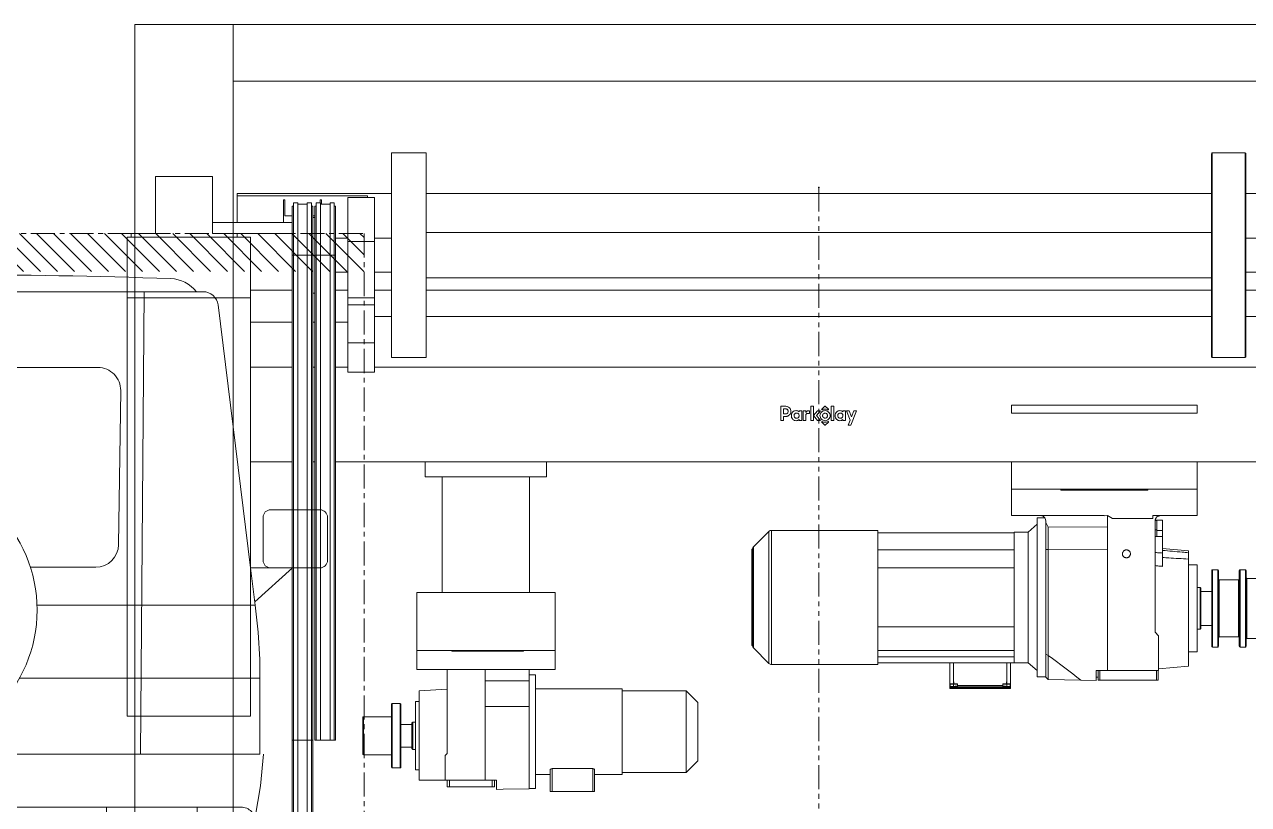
# Model space of a CAD drawing. Header units: inches. Extents: x 1381 to 8971, y 493 to 2599.
# Drawn here: x 7654.8 to 7977.8, y 1105.5 to 1311.3 of the extents above; entities that cross this region are included whole.
import ezdxf
from ezdxf.enums import TextEntityAlignment as Align

# ---------------------------------------------------------------- set-up
doc = ezdxf.new("R2010")
doc.units = ezdxf.units.IN
doc.header["$MEASUREMENT"] = 0
doc.linetypes.add('CENTER', pattern=[10.16, 6.35, -1.27, 1.27, -1.27])
doc.linetypes.add('PHANTOM', pattern=[12.7, 6.35, -1.27, 1.27, -1.27, 1.27, -1.27])
for name, color, linetype in [('PK24-LABEL', 7, 'Continuous'), ('PK24-LOGO', 7, 'Continuous'), ('PK24E', 7, 'Continuous'), ('PK24E-COMP-CAR', 7, 'Continuous'), ('PK24E-DATA', 7, 'Continuous'), ('PK24E-STRUCT-STEEL', 254, 'Continuous')]:
    doc.layers.add(name, color=color, linetype=linetype)
for name, color, linetype, true_color in [('PK24E-COMP-CAR_ZONE', 250, 'CENTER', 0x383e42), ('PK24E-HELPER', 253, 'PHANTOM', 0xa1a1a1), ('PK24E-SYS-LIFT', 31, 'Continuous', 0xffcc5a), ('PK24E-SYS-SHELF', 31, 'Continuous', 0xffcc5a)]:
    doc.layers.add(name, color=color, linetype=linetype, true_color=true_color)
doc.styles.get("Standard").update_dxf_attribs({"font": 'arial.ttf'})

# ---------------------------------------------------------------- blocks, each defined once
blk = doc.blocks.new('LOGO----DECOR-PK24')
at = {"layer": 'PK24-LOGO', "lineweight": 5}
for p, q in [((-10, 2.13), (-8.71, 2.13)), ((-10, -1.62), (-10, 2.13)), ((-9.29, 1.47), (-9.29, 0.11)), ((-8.76, 1.47), (-9.29, 1.47)), ((-9.29, 0.11), (-8.76, 0.11)), ((-8.61, 1.46), (-8.76, 1.47)), ((-8.76, 0.11), (-8.61, 0.13)), ((-8.71, 2.13), (-8.43, 2.11)), ((-8.48, 1.42), (-8.61, 1.46)), ((-8.61, 0.13), (-8.48, 0.17)), ((-8.36, 1.35), (-8.48, 1.42)), ((-8.48, 0.17), (-8.36, 0.23)), ((-8.43, 2.11), (-8.3, 2.07)), ((-8.26, 1.27), (-8.36, 1.35)), ((-8.36, 0.23), (-8.26, 0.31)), ((-8.3, 2.07), (-8.17, 2.03)), ((-8.19, 1.17), (-8.26, 1.27)), ((-8.26, 0.31), (-8.19, 0.41)), ((-8.13, 1.05), (-8.19, 1.17)), ((-8.19, 0.41), (-8.13, 0.53)), ((-8.17, 2.03), (-7.94, 1.9)), ((-8.09, 0.93), (-8.13, 1.05)), ((-8.13, 0.53), (-8.09, 0.66)), ((-8.08, 0.79), (-8.09, 0.93)), ((-8.09, 0.66), (-8.08, 0.79)), ((-7.94, 1.9), (-7.74, 1.74)), ((-7.74, 1.74), (-7.58, 1.55)), ((-7.58, 0.04), (-7.74, -0.16)), ((-7.58, 1.55), (-7.46, 1.32)), ((-7.46, 0.27), (-7.58, 0.04)), ((-7.46, 1.32), (-7.38, 1.06)), ((-7.38, 0.52), (-7.46, 0.27)), ((-7.38, 1.06), (-7.36, 0.79)), ((-7.36, 0.79), (-7.38, 0.52)), ((-7.19, -0.02), (-7.16, 0.13)), ((-7.16, 0.13), (-7.11, 0.26)), ((-7.11, 0.26), (-6.98, 0.49)), ((-6.98, 0.49), (-6.82, 0.68)), ((-6.82, 0.68), (-6.62, 0.82)), ((-6.62, 0.82), (-6.41, 0.92)), ((-6.42, 0.06), (-6.48, -0.05)), ((-6.33, 0.17), (-6.42, 0.06)), ((-6.41, 0.92), (-6.19, 0.98)), ((-6.23, 0.25), (-6.33, 0.17)), ((-6.11, 0.31), (-6.23, 0.25)), ((-6.19, 0.98), (-5.97, 1)), ((-5.98, 0.35), (-6.11, 0.31)), ((-5.84, 0.36), (-5.98, 0.35)), ((-5.97, 1), (-5.74, 0.98)), ((-5.71, 0.35), (-5.84, 0.36)), ((-5.74, 0.98), (-5.53, 0.92)), ((-5.58, 0.31), (-5.71, 0.35)), ((-5.47, 0.24), (-5.58, 0.31)), ((-5.53, 0.92), (-5.35, 0.82)), ((-5.37, 0.16), (-5.47, 0.24)), ((-5.29, 0.06), (-5.37, 0.16)), ((-5.35, 0.82), (-5.21, 0.7)), ((-5.23, -0.06), (-5.29, 0.06)), ((-5.21, 0.7), (-5.21, 0.95)), ((-5.21, 0.95), (-4.5, 0.95)), ((-4.5, 0.95), (-4.5, -1.62)), ((-3.41, 0.95), (-4.11, 0.95)), ((-4.11, 0.95), (-4.11, -1.62)), ((-3.41, 0.53), (-3.41, 0.95)), ((-3.36, 0.62), (-3.41, 0.53)), ((-3.37, -0.03), (-3.32, 0.06)), ((-3.29, 0.71), (-3.36, 0.62)), ((-3.32, 0.06), (-3.26, 0.13)), ((-3.22, 0.78), (-3.29, 0.71)), ((-3.26, 0.13), (-3.19, 0.19)), ((-3.14, 0.84), (-3.22, 0.78)), ((-3.19, 0.19), (-3.11, 0.23)), ((-3.05, 0.89), (-3.14, 0.84)), ((-3.11, 0.23), (-3.02, 0.26)), ((-2.94, 0.92), (-3.05, 0.89)), ((-3.02, 0.26), (-2.92, 0.27)), ((-2.83, 0.94), (-2.94, 0.92)), ((-2.92, 0.27), (-2.42, 0.27)), ((-2.7, 0.95), (-2.83, 0.94)), ((-2.42, 0.95), (-2.7, 0.95)), ((-2.42, 0.27), (-2.42, 0.95)), ((-1.42, 2.13), (-2.13, 2.13)), ((-2.13, 2.13), (-2.13, -1.62)), ((-1.42, -1.62), (-1.42, 2.13)), ((-0.37, 0.95), (-1.42, -0.33)), ((-0.61, -0.33), (0.44, 0.95)), ((0.44, 0.95), (-0.37, 0.95)), ((0.44, 0.19), (0.36, -0.06)), ((0.56, 0.41), (0.44, 0.19)), ((0.72, 0.61), (0.56, 0.41)), ((0.92, 0.77), (0.72, 0.61)), ((0.77, 1.32), (0.79, 1.37)), ((0.78, 1.26), (0.77, 1.32)), ((0.81, 1.24), (0.78, 1.26)), ((0.79, 1.37), (1.61, 2.19)), ((0.85, 1.23), (0.81, 1.24)), ((0.89, 1.24), (0.85, 1.23)), ((1.07, 1.32), (0.89, 1.24)), ((1.15, 0.9), (0.92, 0.77)), ((1.27, 1.37), (1.07, 1.32)), ((1.07, -0.08), (1.13, 0.03)), ((1.13, 0.03), (1.21, 0.12)), ((1.4, 0.98), (1.15, 0.9)), ((1.21, 0.12), (1.3, 0.2)), ((1.46, 1.41), (1.27, 1.37)), ((1.3, 0.2), (1.41, 0.26)), ((1.67, 1), (1.4, 0.98)), ((1.41, 0.26), (1.54, 0.3)), ((1.67, 1.42), (1.46, 1.41)), ((1.54, 0.3), (1.67, 0.31)), ((1.61, 2.19), (1.67, 2.21)), ((1.67, 2.21), (1.73, 2.19)), ((1.87, 1.41), (1.67, 1.42)), ((1.94, 0.98), (1.67, 1)), ((1.67, 0.31), (1.8, 0.3)), ((1.73, 2.19), (2.54, 1.37)), ((1.8, 0.3), (1.92, 0.26)), ((2.07, 1.37), (1.87, 1.41)), ((1.92, 0.26), (2.03, 0.2)), ((2.19, 0.9), (1.94, 0.98)), ((2.03, 0.2), (2.13, 0.12)), ((2.26, 1.32), (2.07, 1.37)), ((2.13, 0.12), (2.2, 0.03)), ((2.41, 0.77), (2.19, 0.9)), ((2.2, 0.03), (2.26, -0.08)), ((2.45, 1.24), (2.26, 1.32)), ((2.61, 0.61), (2.41, 0.77)), ((2.48, 1.23), (2.45, 1.24)), ((2.52, 1.24), (2.48, 1.23)), ((2.55, 1.26), (2.52, 1.24)), ((2.54, 1.37), (2.57, 1.32)), ((2.57, 1.32), (2.55, 1.26)), ((2.78, 0.41), (2.61, 0.61)), ((2.9, 0.19), (2.78, 0.41)), ((2.98, -0.06), (2.9, 0.19)), ((3.31, 2.13), (4.01, 2.13)), ((3.31, -1.62), (3.31, 2.13)), ((4.01, 2.13), (4.01, -1.62)), ((4.37, -0.02), (4.4, 0.13)), ((4.4, 0.13), (4.45, 0.26)), ((4.45, 0.26), (4.58, 0.49)), ((4.58, 0.49), (4.74, 0.68)), ((4.74, 0.68), (4.93, 0.82)), ((4.93, 0.82), (5.15, 0.92)), ((5.14, 0.06), (5.08, -0.05)), ((5.23, 0.17), (5.14, 0.06)), ((5.15, 0.92), (5.37, 0.98)), ((5.33, 0.25), (5.23, 0.17)), ((5.45, 0.31), (5.33, 0.25)), ((5.37, 0.98), (5.59, 1)), ((5.58, 0.35), (5.45, 0.31)), ((5.72, 0.36), (5.58, 0.35)), ((5.59, 1), (5.82, 0.98)), ((5.85, 0.35), (5.72, 0.36)), ((5.82, 0.98), (6.03, 0.92)), ((5.98, 0.31), (5.85, 0.35)), ((6.09, 0.24), (5.98, 0.31)), ((6.03, 0.92), (6.21, 0.82)), ((6.19, 0.16), (6.09, 0.24)), ((6.27, 0.06), (6.19, 0.16)), ((6.21, 0.82), (6.35, 0.7)), ((6.32, -0.06), (6.27, 0.06)), ((6.35, 0.7), (6.35, 0.95)), ((6.35, 0.95), (7.06, 0.95)), ((7.06, 0.95), (7.06, -1.62)), ((8.33, -1.51), (7.31, 0.95)), ((7.31, 0.95), (8.05, 0.95)), ((8.05, 0.95), (8.68, -0.63)), ((10, 0.95), (8.51, -2.81)), ((8.68, -0.63), (9.27, 0.95)), ((9.27, 0.95), (10, 0.95)), ((-9.29, -1.62), (-10, -1.62)), ((-8.71, -0.55), (-9.29, -0.55)), ((-9.29, -0.55), (-9.29, -1.62)), ((-8.43, -0.52), (-8.71, -0.55)), ((-8.3, -0.49), (-8.43, -0.52)), ((-8.17, -0.44), (-8.3, -0.49)), ((-7.94, -0.32), (-8.17, -0.44)), ((-7.74, -0.16), (-7.94, -0.32)), ((-7.22, -0.33), (-7.21, -0.17)), ((-7.21, -0.5), (-7.22, -0.33)), ((-7.21, -0.17), (-7.19, -0.02)), ((-7.19, -0.65), (-7.21, -0.5)), ((-7.16, -0.79), (-7.19, -0.65)), ((-7.1, -0.92), (-7.16, -0.79)), ((-6.97, -1.15), (-7.1, -0.92)), ((-6.81, -1.34), (-6.97, -1.15)), ((-6.62, -1.48), (-6.81, -1.34)), ((-6.41, -1.59), (-6.62, -1.48)), ((-6.52, -0.18), (-6.53, -0.33)), ((-6.53, -0.33), (-6.52, -0.47)), ((-6.48, -0.05), (-6.52, -0.18)), ((-6.52, -0.47), (-6.48, -0.6)), ((-6.48, -0.6), (-6.42, -0.72)), ((-6.42, -0.72), (-6.33, -0.82)), ((-6.19, -1.65), (-6.41, -1.59)), ((-6.33, -0.82), (-6.23, -0.9)), ((-6.23, -0.9), (-6.11, -0.97)), ((-5.98, -1.67), (-6.19, -1.65)), ((-6.11, -0.97), (-5.98, -1.01)), ((-5.98, -1.01), (-5.84, -1.02)), ((-5.74, -1.65), (-5.98, -1.67)), ((-5.84, -1.02), (-5.71, -1.01)), ((-5.53, -1.57), (-5.74, -1.65)), ((-5.71, -1.01), (-5.58, -0.97)), ((-5.58, -0.97), (-5.47, -0.9)), ((-5.35, -1.47), (-5.53, -1.57)), ((-5.47, -0.9), (-5.37, -0.82)), ((-5.37, -0.82), (-5.29, -0.72)), ((-5.21, -1.33), (-5.35, -1.47)), ((-5.29, -0.72), (-5.23, -0.6)), ((-5.2, -0.19), (-5.23, -0.06)), ((-5.23, -0.6), (-5.2, -0.47)), ((-5.21, -1.62), (-5.21, -1.33)), ((-5.21, -1.33), (-5.21, -1.33)), ((-4.5, -1.62), (-5.21, -1.62)), ((-5.19, -0.33), (-5.2, -0.19)), ((-5.2, -0.47), (-5.19, -0.33)), ((-4.11, -1.62), (-3.41, -1.62)), ((-3.41, -0.21), (-3.4, -0.12)), ((-3.41, -1.62), (-3.41, -0.21)), ((-3.4, -0.12), (-3.37, -0.03)), ((-2.13, -1.62), (-1.42, -1.62)), ((-1.42, -0.33), (-0.37, -1.62)), ((0.44, -1.62), (-0.61, -0.33)), ((-0.37, -1.62), (0.44, -1.62)), ((0.36, -0.06), (0.33, -0.33)), ((0.33, -0.33), (0.36, -0.6)), ((0.36, -0.6), (0.44, -0.85)), ((0.44, -0.85), (0.56, -1.08)), ((0.56, -1.08), (0.72, -1.28)), ((0.72, -1.28), (0.92, -1.44)), ((0.77, -1.98), (0.78, -1.93)), ((0.79, -2.04), (0.77, -1.98)), ((0.78, -1.93), (0.81, -1.9)), ((1.61, -2.85), (0.79, -2.04)), ((0.81, -1.9), (0.85, -1.89)), ((0.85, -1.89), (0.89, -1.9)), ((0.89, -1.9), (1.07, -1.98)), ((0.92, -1.44), (1.15, -1.56)), ((1.02, -0.33), (1.03, -0.2)), ((1.03, -0.46), (1.02, -0.33)), ((1.03, -0.2), (1.07, -0.08)), ((1.07, -0.59), (1.03, -0.46)), ((1.13, -0.7), (1.07, -0.59)), ((1.07, -1.98), (1.27, -2.04)), ((1.21, -0.79), (1.13, -0.7)), ((1.15, -1.56), (1.4, -1.64)), ((1.3, -0.87), (1.21, -0.79)), ((1.27, -2.04), (1.46, -2.07)), ((1.41, -0.93), (1.3, -0.87)), ((1.4, -1.64), (1.67, -1.67)), ((1.54, -0.97), (1.41, -0.93)), ((1.46, -2.07), (1.67, -2.09)), ((1.67, -0.98), (1.54, -0.97)), ((1.67, -2.88), (1.61, -2.85)), ((1.8, -0.97), (1.67, -0.98)), ((1.67, -1.67), (1.94, -1.64)), ((1.67, -2.09), (1.87, -2.07)), ((1.73, -2.85), (1.67, -2.88)), ((2.54, -2.04), (1.73, -2.85)), ((1.92, -0.93), (1.8, -0.97)), ((1.87, -2.07), (2.07, -2.04)), ((2.03, -0.87), (1.92, -0.93)), ((1.94, -1.64), (2.19, -1.56)), ((2.13, -0.79), (2.03, -0.87)), ((2.07, -2.04), (2.26, -1.98)), ((2.2, -0.7), (2.13, -0.79)), ((2.19, -1.56), (2.41, -1.44)), ((2.26, -0.59), (2.2, -0.7)), ((2.26, -0.08), (2.3, -0.2)), ((2.3, -0.46), (2.26, -0.59)), ((2.26, -1.98), (2.45, -1.9)), ((2.3, -0.2), (2.31, -0.33)), ((2.31, -0.33), (2.3, -0.46)), ((2.41, -1.44), (2.61, -1.28)), ((2.45, -1.9), (2.48, -1.89)), ((2.48, -1.89), (2.52, -1.9)), ((2.52, -1.9), (2.55, -1.93)), ((2.57, -1.98), (2.54, -2.04)), ((2.55, -1.93), (2.57, -1.98)), ((2.61, -1.28), (2.78, -1.08)), ((2.78, -1.08), (2.9, -0.85)), ((2.9, -0.85), (2.98, -0.6)), ((3, -0.33), (2.98, -0.06)), ((2.98, -0.6), (3, -0.33)), ((4.01, -1.62), (3.31, -1.62)), ((4.34, -0.17), (4.37, -0.02)), ((4.34, -0.33), (4.34, -0.17)), ((4.34, -0.5), (4.34, -0.33)), ((4.37, -0.65), (4.34, -0.5)), ((4.4, -0.79), (4.37, -0.65)), ((4.46, -0.92), (4.4, -0.79)), ((4.59, -1.15), (4.46, -0.92)), ((4.75, -1.34), (4.59, -1.15)), ((4.94, -1.48), (4.75, -1.34)), ((5.15, -1.59), (4.94, -1.48)), ((5.04, -0.18), (5.03, -0.33)), ((5.03, -0.33), (5.04, -0.47)), ((5.08, -0.05), (5.04, -0.18)), ((5.04, -0.47), (5.08, -0.6)), ((5.08, -0.6), (5.14, -0.72)), ((5.14, -0.72), (5.23, -0.82)), ((5.37, -1.65), (5.15, -1.59)), ((5.23, -0.82), (5.33, -0.9)), ((5.33, -0.9), (5.45, -0.97)), ((5.58, -1.67), (5.37, -1.65)), ((5.45, -0.97), (5.58, -1.01)), ((5.58, -1.01), (5.72, -1.02)), ((5.81, -1.65), (5.58, -1.67)), ((5.72, -1.02), (5.85, -1.01)), ((6.03, -1.57), (5.81, -1.65)), ((5.85, -1.01), (5.98, -0.97)), ((5.98, -0.97), (6.09, -0.9)), ((6.21, -1.47), (6.03, -1.57)), ((6.09, -0.9), (6.19, -0.82)), ((6.19, -0.82), (6.27, -0.72)), ((6.35, -1.33), (6.21, -1.47)), ((6.27, -0.72), (6.32, -0.6)), ((6.36, -0.19), (6.32, -0.06)), ((6.32, -0.6), (6.36, -0.47)), ((6.35, -1.62), (6.35, -1.33)), ((6.35, -1.33), (6.35, -1.33)), ((7.06, -1.62), (6.35, -1.62)), ((6.37, -0.33), (6.36, -0.19)), ((6.36, -0.47), (6.37, -0.33)), ((7.8, -2.81), (8.33, -1.51)), ((8.51, -2.81), (7.8, -2.81))]:
    blk.add_line(p, q, dxfattribs=at)
blk = doc.blocks.new('ELIFT-DU--BACK-COMP-PKE24')
at = {"layer": 'PK24E-SYS-LIFT', "linetype": 'Continuous', "lineweight": 5}
for p, q in [((-103.65, 182.15), (-112.75, 182.15)), ((-112.75, 182.15), (-112.75, 128.15)), ((-103.65, 182.15), (-103.65, 128.15)), ((103.65, 128.35), (103.65, 181.95)), ((112.55, 182.15), (103.85, 182.15)), ((103.85, 182.15), (103.85, 128.15)), ((112.55, 128.15), (112.55, 182.15)), ((112.75, 181.95), (112.75, 128.35)), ((-175, 175.9), (-160, 175.9)), ((-175, 175.9), (-175, 160.9)), ((-160, 175.9), (-160, 160.9)), ((-153.5, 171.45), (-153.5, 170.85)), ((-112.75, 171.45), (-153.5, 171.45)), ((103.65, 171.45), (-103.65, 171.45)), ((153.5, 171.45), (112.75, 171.45)), ((-153.5, 170.85), (-119.1, 170.85)), ((-153.5, 170.85), (-153.5, 163.8)), ((-141.25, 169.8), (-141.25, 163.8)), ((-141.25, 169.8), (-140.95, 169.8)), ((-140.95, 165.55), (-140.95, 169.8)), ((-138.62, 168.06), (-138.95, 168.06)), ((-138.95, 168.06), (-138.95, 155.15)), ((-138.62, 168.98), (-138.62, 155.15)), ((-137.52, 168.98), (-138.62, 168.98)), ((-137.52, 168.98), (-137.52, 155.15)), ((-134.98, 168.6), (-137.52, 168.6)), ((-133.88, 168.98), (-134.98, 168.98)), ((-134.98, 168.98), (-134.98, 155.15)), ((-133.88, 168.98), (-133.88, 155.15)), ((-133.55, 168.06), (-133.88, 168.06)), ((-133.55, 168.06), (-133.55, 155.15)), ((-132.62, 168.06), (-132.95, 168.06)), ((-132.95, 168.06), (-132.95, 155.15)), ((-131.52, 168.98), (-132.62, 168.98)), ((-132.62, 168.98), (-132.62, 155.15)), ((-131.55, 168.98), (-131.55, 169.8)), ((-131.55, 169.8), (-131.25, 169.8)), ((-131.52, 168.98), (-131.52, 155.15)), ((-128.98, 168.6), (-131.52, 168.6)), ((-131.25, 169.8), (-131.25, 168.6)), ((-127.88, 168.98), (-128.98, 168.98)), ((-128.98, 168.98), (-128.98, 155.15)), ((-127.88, 168.98), (-127.88, 155.15)), ((-127.55, 168.06), (-127.88, 168.06)), ((-127.55, 168.06), (-127.55, 155.15)), ((-117.25, 170.4), (-124.25, 170.4)), ((-124.25, 158.79), (-124.25, 170.4)), ((-119.1, 170.85), (-119.1, 170.4)), ((-117.25, 158.79), (-117.25, 170.4)), ((-140.95, 165.55), (-138.95, 165.55)), ((-133.55, 165.55), (-132.95, 165.55)), ((-132.95, 165.15), (-133.55, 165.15)), ((-141.25, 163.8), (-160, 163.8)), ((-141.25, 163.8), (-138.95, 163.8)), ((-150, 159.9), (-182.5, 159.9)), ((-182.5, 159.9), (-182.5, 143.9)), ((-181.5, 159.9), (-181.5, 160.9)), ((-175, 160.9), (-181.5, 160.9)), ((-153.5, 160.9), (-160, 160.9)), ((-153.5, 159.9), (-153.5, 160.9)), ((-138.95, 160.9), (-153.5, 160.9)), ((-150, 143.9), (-150, 159.9)), ((-124.25, 159.65), (-127.55, 159.65)), ((-117.25, 158.79), (-124.25, 158.79)), ((-124.25, 143.9), (-124.25, 158.79)), ((-112.75, 159.65), (-117.25, 159.65)), ((-117.25, 143.9), (-117.25, 158.79)), ((103.65, 161.15), (-103.65, 161.15)), ((117.25, 159.65), (112.75, 159.65)), ((-138.95, 155.15), (-138.95, 27.17)), ((-138.95, 155.15), (-138.62, 155.15)), ((-138.62, 155.15), (-138.62, 27.17)), ((-138.62, 155.15), (-137.52, 155.15)), ((-137.52, 155.15), (-137.52, 27.17)), ((-137.52, 155.15), (-134.98, 155.15)), ((-134.98, 155.15), (-134.98, 27.17)), ((-134.98, 155.15), (-133.88, 155.15)), ((-133.88, 155.15), (-133.88, 27.17)), ((-133.88, 155.15), (-133.55, 155.15)), ((-133.55, 155.15), (-133.55, 27.17)), ((-132.95, 155.15), (-132.62, 155.15)), ((-132.95, 155.15), (-132.95, 27.17)), ((-132.62, 155.15), (-131.52, 155.15)), ((-132.62, 155.15), (-132.62, 27.17)), ((-131.52, 155.15), (-131.52, 27.17)), ((-131.52, 155.15), (-128.98, 155.15)), ((-128.98, 155.15), (-127.88, 155.15)), ((-128.98, 155.15), (-128.98, 27.17)), ((-127.88, 155.15), (-127.88, 27.17)), ((-127.88, 155.15), (-127.55, 155.15)), ((-127.55, 155.15), (-127.55, 27.17)), ((-127.55, 150.65), (-124.25, 150.65)), ((-117.25, 150.65), (-112.75, 150.65)), ((-103.65, 149.15), (103.65, 149.15)), ((112.75, 150.65), (117.25, 150.65)), ((-150, 145.95), (-138.95, 145.95)), ((-127.55, 145.95), (-124.25, 145.95)), ((-112.75, 145.95), (-117.25, 145.95)), ((103.65, 145.95), (-103.65, 145.95)), ((117.25, 145.95), (112.75, 145.95)), ((-182.5, 33.5), (-182.5, 143.9)), ((-182.5, 143.9), (-150, 143.9)), ((-150, 33.5), (-150, 143.9)), ((-133.55, 145.15), (-132.95, 145.15)), ((-117.25, 143.9), (-124.25, 143.9)), ((-124.25, 143.9), (-124.25, 142.05)), ((-117.25, 143.9), (-117.25, 142.05)), ((-117.25, 142.05), (-124.25, 142.05)), ((-124.25, 142.05), (-124.25, 132.05)), ((-117.25, 142.05), (-117.25, 132.05)), ((-112.75, 138.95), (-117.25, 138.95)), ((103.65, 138.95), (-103.65, 138.95)), ((117.25, 138.95), (112.75, 138.95)), ((-138.95, 137.45), (-150, 137.45)), ((-132.95, 137.45), (-133.55, 137.45)), ((-124.25, 137.45), (-127.55, 137.45)), ((-117.25, 132.05), (-124.25, 132.05)), ((-124.25, 132.05), (-124.25, 124.3)), ((-117.25, 132.05), (-117.25, 124.3)), ((-112.75, 128.15), (-103.65, 128.15)), ((103.85, 128.15), (112.55, 128.15)), ((-150, 125.65), (-138.95, 125.65)), ((-133.55, 125.65), (-132.95, 125.65)), ((-127.55, 125.65), (-124.25, 125.65)), ((-117.25, 124.3), (-124.25, 124.3)), ((-117.25, 125.65), (117.25, 125.65)), ((50.85, 115.6), (50.85, 113.5)), ((50.85, 115.6), (99.85, 115.6)), ((50.85, 113.5), (99.85, 113.5)), ((99.85, 115.6), (99.85, 113.5)), ((-150, 100.65), (-138.95, 100.65)), ((-133.55, 100.65), (-132.95, 100.65)), ((-127.55, 100.65), (-103.85, 100.65)), ((-103.85, 96.65), (-103.85, 100.65)), ((-71.85, 100.65), (-103.85, 100.65)), ((-71.85, 96.65), (-71.85, 100.65)), ((-71.85, 100.65), (50.85, 100.65)), ((99.85, 100.65), (50.85, 100.65)), ((50.85, 93.45), (50.85, 100.65)), ((99.85, 93.45), (99.85, 100.65)), ((99.85, 100.65), (127.55, 100.65)), ((-71.85, 96.65), (-103.85, 96.65)), ((-99.35, 66.15), (-99.35, 96.65)), ((-76.35, 66.15), (-76.35, 96.65)), ((50.85, 93.45), (50.85, 86.45)), ((50.85, 93.45), (63.85, 93.45)), ((99.85, 93.45), (50.85, 93.45)), ((63.85, 93.45), (63.85, 93.15)), ((63.85, 93.15), (86.85, 93.15)), ((86.85, 93.15), (86.85, 93.45)), ((86.85, 93.45), (99.85, 93.45)), ((99.85, 93.45), (99.85, 86.45)), ((50.85, 86.45), (75.35, 86.45)), ((57.65, 84.14), (55.3, 82.1)), ((59.65, 85.85), (57.65, 85.85)), ((57.65, 85.85), (57.65, 43.85)), ((58.91, 86.38), (75.35, 86.45)), ((59.95, 84.6), (59.95, 84.95)), ((59.95, 84.6), (60.55, 83.39)), ((59.95, 77.47), (59.95, 84.6)), ((76.25, 86.45), (75.35, 86.41)), ((75.35, 86.41), (75.35, 86.45)), ((76.25, 83.45), (76.25, 86.45)), ((77.49, 85.65), (76.25, 86.45)), ((77.49, 85.65), (88.2, 85.65)), ((88.2, 86.45), (99.85, 86.45)), ((88.2, 85.65), (88.2, 86.45)), ((89.25, 85.15), (88.75, 85.15)), ((88.75, 84.95), (88.75, 55.65)), ((90.75, 85.27), (88.79, 85.27)), ((89.25, 85.15), (89.25, 82.71)), ((90.75, 85.27), (90.75, 82.48)), ((-13.14, 82.26), (-17.24, 78.16)), ((-13.14, 47.44), (-13.14, 82.26)), ((15.6, 82.55), (-12.44, 82.55)), ((-12.44, 47.15), (-12.44, 82.55)), ((15.6, 82.55), (15.6, 81.9)), ((15.6, 79.05), (15.6, 81.9)), ((51.6, 81.9), (15.6, 81.9)), ((55.3, 82.1), (51.6, 82.1)), ((51.6, 82.1), (51.6, 81.9)), ((51.6, 78.49), (51.6, 81.9)), ((55.3, 82.1), (55.3, 47.6)), ((60.55, 83.39), (76.25, 83.45)), ((60.55, 83.39), (60.55, 77.46)), ((76.25, 77.45), (76.25, 83.45)), ((89.25, 82.71), (88.75, 82.71)), ((90.75, 80.92), (88.75, 80.92)), ((89.25, 82.71), (89.25, 80.92)), ((89.25, 82.48), (90.75, 82.48)), ((90.75, 82.48), (90.75, 80.92)), ((90.75, 80.92), (90.75, 76.57)), ((-17.51, 52.04), (-17.51, 77.66)), ((-17.24, 51.54), (-17.24, 78.16)), ((15.6, 79.05), (15.6, 77.37)), ((51.6, 78.49), (51.6, 77.37)), ((97.55, 77.18), (90.75, 77.78)), ((-17.7, 77.35), (-17.7, 52.35)), ((15.6, 73.12), (15.6, 77.37)), ((51.6, 77.37), (15.6, 77.37)), ((51.6, 72.63), (51.6, 77.37)), ((59.95, 49.83), (59.95, 77.47)), ((59.95, 77.47), (60.55, 77.46)), ((60.55, 77.46), (76.25, 77.45)), ((60.55, 77.46), (60.55, 49.53)), ((76.25, 45.55), (76.25, 77.45)), ((97.55, 77.18), (97.55, 76.64)), ((97.55, 74.98), (97.55, 76.64)), ((97.55, 74.98), (97.55, 46.72)), ((15.6, 73.12), (15.6, 72.63)), ((15.6, 69.6), (15.6, 72.63)), ((51.6, 72.63), (15.6, 72.63)), ((51.6, 72.63), (51.6, 67.47)), ((99.85, 73.45), (97.55, 73.45)), ((99.85, 73.45), (99.85, 61.95)), ((103.7, 52.58), (103.7, 71.95)), ((105.3, 72.15), (103.9, 72.15)), ((103.9, 72.15), (103.9, 52.39)), ((105.3, 52.39), (105.3, 72.15)), ((105.5, 52.58), (105.5, 71.95)), ((111, 52.58), (111, 71.95)), ((112.6, 72.15), (111.2, 72.15)), ((111.2, 72.15), (111.2, 52.39)), ((112.6, 52.39), (112.6, 72.15)), ((112.8, 52.58), (112.8, 71.95)), ((15.6, 69.6), (15.6, 60.1)), ((110.8, 69.45), (105.7, 69.45)), ((105.7, 69.45), (105.7, 54.92)), ((110.8, 54.92), (110.8, 69.45)), ((119, 69.85), (113, 69.85)), ((113, 69.85), (113, 54.54)), ((-106.1, 50.85), (-106.1, 66.15)), ((-69.6, 66.15), (-106.1, 66.15)), ((-69.6, 50.85), (-69.6, 66.15)), ((51.6, 67.47), (51.6, 62.23)), ((100.65, 67.45), (99.85, 67.45)), ((100.85, 67.25), (100.65, 67.45)), ((100.65, 56.45), (100.65, 67.45)), ((100.85, 67.25), (100.85, 56.65)), ((103.7, 66.45), (100.85, 66.45)), ((51.6, 62.23), (51.6, 57.07)), ((99.85, 61.95), (99.85, 50.45)), ((15.6, 57.07), (15.6, 60.1)), ((15.6, 57.07), (15.6, 56.58)), ((51.6, 57.07), (15.6, 57.07)), ((15.6, 50.8), (15.6, 56.58)), ((51.6, 50.8), (51.6, 57.07)), ((89.65, 54.75), (88.75, 55.65)), ((99.85, 56.45), (100.65, 56.45)), ((100.65, 56.45), (100.85, 56.65)), ((100.85, 57.45), (103.7, 57.45)), ((105.7, 54.92), (105.7, 54.45)), ((110.8, 54.45), (110.8, 54.92)), ((89.65, 54.75), (89.65, 45.55)), ((103.7, 51.95), (103.7, 52.58)), ((103.9, 52.39), (103.9, 51.75)), ((103.9, 51.75), (105.3, 51.75)), ((105.3, 51.75), (105.3, 52.39)), ((105.5, 52.58), (105.5, 51.95)), ((105.7, 54.45), (110.8, 54.45)), ((111, 51.95), (111, 52.58)), ((111.2, 52.39), (111.2, 51.75)), ((111.2, 51.75), (112.6, 51.75)), ((112.6, 51.75), (112.6, 52.39)), ((112.8, 52.58), (112.8, 51.95)), ((113, 54.54), (113, 54.05)), ((113, 54.05), (119, 54.05)), ((-106.1, 50.85), (-106.1, 45.85)), ((-96.85, 50.85), (-106.1, 50.85)), ((-69.6, 50.85), (-106.1, 50.85)), ((-96.85, 50.65), (-96.85, 50.85)), ((-96.85, 50.65), (-77.95, 50.65)), ((-77.95, 50.85), (-77.95, 50.65)), ((-69.6, 50.85), (-77.95, 50.85)), ((-69.6, 45.85), (-69.6, 50.85)), ((-17.24, 51.54), (-13.14, 47.44)), ((51.6, 50.8), (15.6, 50.8)), ((15.6, 49.2), (15.6, 50.8)), ((15.6, 49.2), (15.6, 49.19)), ((51.6, 49.2), (15.6, 49.2)), ((15.6, 49.19), (15.6, 47.6)), ((51.6, 49.2), (51.6, 50.8)), ((51.6, 47.6), (51.6, 49.2)), ((59.95, 49.83), (60.54, 49.52)), ((59.95, 43.8), (59.95, 49.83)), ((60.55, 49.53), (60.54, 49.52)), ((60.54, 49.52), (60.54, 43.19)), ((97.55, 50.45), (99.85, 50.45)), ((-106.1, 45.85), (-88.05, 45.85)), ((-98.05, 23.65), (-98.05, 45.85)), ((-88.05, 45.85), (-88.05, 42.85)), ((-88.05, 45.85), (-69.6, 45.85)), ((-76.45, 45.85), (-76.45, 42.81)), ((-12.44, 47.15), (15.6, 47.15)), ((15.6, 47.6), (15.6, 47.15)), ((15.6, 47.6), (51.6, 47.6)), ((34.6, 47.6), (34.6, 42.6)), ((35.6, 47.6), (35.6, 42.6)), ((49.6, 47.6), (49.6, 42.6)), ((50.6, 47.6), (50.6, 42.6)), ((51.6, 47.6), (55.3, 47.6)), ((55.3, 47.6), (57.65, 45.56)), ((73.25, 45.55), (76.25, 45.55)), ((73.25, 42.95), (73.25, 45.55)), ((73.75, 43.05), (73.75, 45.55)), ((74.16, 45.55), (74.16, 43.05)), ((76.25, 45.55), (89.65, 45.55)), ((89.16, 43.05), (89.16, 45.55)), ((89.55, 45.55), (89.55, 43.05)), ((89.65, 46.03), (97.55, 46.72)), ((-88.05, 42.85), (-88.05, 36.05)), ((-88.05, 42.85), (-76.45, 42.81)), ((-74.75, 44.42), (-76.45, 44.42)), ((-76.45, 36.06), (-76.45, 42.81)), ((-74.75, 29.42), (-74.75, 44.42)), ((34.6, 42.6), (34.63, 42.6)), ((34.6, 42.05), (34.6, 42.6)), ((34.63, 42.05), (34.6, 42.05)), ((34.6, 42.05), (34.6, 41.95)), ((34.63, 42.6), (34.63, 42.05)), ((34.63, 42.05), (35.57, 42.05)), ((34.65, 42), (34.66, 42)), ((34.65, 41.95), (34.65, 42)), ((35.61, 42), (34.66, 42)), ((35.57, 42.05), (35.57, 42.6)), ((35.57, 42.6), (35.6, 42.6)), ((35.64, 42.05), (35.57, 42.05)), ((35.6, 42.6), (35.64, 42.6)), ((35.6, 42), (35.6, 41.95)), ((35.61, 42), (35.64, 42)), ((35.64, 42.6), (35.64, 42.05)), ((35.64, 42.05), (35.64, 42)), ((35.64, 42.05), (36.55, 42.05)), ((36.55, 42), (35.64, 42)), ((36.55, 42), (36.55, 42.05)), ((48.65, 42.05), (48.65, 42)), ((48.65, 42.05), (49.56, 42.05)), ((49.56, 42), (48.65, 42)), ((49.56, 42.05), (49.56, 42.6)), ((49.56, 42.6), (49.6, 42.6)), ((49.63, 42.05), (49.56, 42.05)), ((49.56, 42), (49.56, 42.05)), ((49.56, 42), (49.59, 42)), ((50.54, 42), (49.59, 42)), ((49.6, 42.6), (49.63, 42.6)), ((49.6, 41.95), (49.6, 42)), ((49.63, 42.6), (49.63, 42.05)), ((49.63, 42.05), (50.57, 42.05)), ((50.54, 42), (50.55, 42)), ((50.55, 42), (50.55, 41.95)), ((50.57, 42.6), (50.6, 42.6)), ((50.57, 42.05), (50.57, 42.6)), ((50.6, 42.05), (50.57, 42.05)), ((50.6, 42.6), (50.6, 42.05)), ((50.6, 41.95), (50.6, 42.05)), ((57.65, 43.85), (59.95, 43.85)), ((60.54, 43.19), (59.95, 43.8)), ((60.54, 43.19), (60.55, 43.17)), ((60.55, 43.17), (69.2, 43.02)), ((69.2, 43.02), (73.25, 42.95)), ((73.75, 43.8), (73.25, 43.8)), ((74.16, 43.05), (73.75, 43.05)), ((89.16, 43.05), (74.16, 43.05)), ((89.55, 43.05), (89.16, 43.05)), ((-98.05, 40.6), (-105.45, 40.21)), ((-105.45, 40.21), (-105.45, 16.65)), ((-51.85, 40.74), (-74.75, 40.74)), ((-51.85, 40.74), (-51.85, 29.42)), ((-35.01, 40.17), (-51.85, 40.17)), ((-31.95, 37.11), (-35.01, 40.17)), ((-35.01, 18.67), (-35.01, 40.17)), ((34.65, 41.95), (34.6, 41.95)), ((34.6, 41.38), (34.6, 41.95)), ((34.65, 41.38), (34.6, 41.38)), ((34.6, 41.26), (34.6, 41.38)), ((34.6, 41.26), (34.6, 41.16)), ((34.65, 41.16), (34.6, 41.16)), ((34.6, 41.09), (34.6, 41.16)), ((34.65, 41.09), (34.6, 41.09)), ((34.6, 40.99), (34.6, 41.09)), ((34.6, 40.98), (34.6, 40.99)), ((34.6, 40.88), (34.6, 40.98)), ((34.6, 40.82), (34.6, 40.88)), ((35.6, 41.95), (34.65, 41.95)), ((34.65, 41.95), (34.65, 41.38)), ((34.65, 41.33), (34.65, 41.38)), ((34.65, 41.38), (35.6, 41.38)), ((34.65, 41.33), (34.65, 41.21)), ((35.6, 41.33), (34.65, 41.33)), ((34.65, 41.21), (50.55, 41.21)), ((34.65, 41.21), (34.65, 41.16)), ((50.55, 41.16), (34.65, 41.16)), ((34.65, 41.16), (34.65, 41.09)), ((34.65, 41.09), (50.55, 41.09)), ((34.65, 41.09), (34.65, 40.94)), ((34.65, 40.94), (50.55, 40.94)), ((34.65, 40.94), (34.65, 40.83)), ((34.65, 40.83), (50.55, 40.83)), ((34.65, 40.83), (34.65, 40.77)), ((34.65, 40.77), (50.55, 40.77)), ((35.6, 41.95), (35.6, 41.38)), ((36.6, 41.95), (35.6, 41.95)), ((35.6, 41.33), (35.6, 41.38)), ((36.65, 41.95), (36.6, 41.95)), ((36.6, 41.64), (36.6, 41.95)), ((36.65, 41.64), (36.6, 41.64)), ((36.6, 41.51), (36.6, 41.64)), ((36.65, 41.95), (36.65, 41.64)), ((36.65, 41.64), (48.55, 41.64)), ((36.65, 41.64), (36.65, 41.59)), ((48.55, 41.59), (36.65, 41.59)), ((36.65, 41.59), (36.65, 41.46)), ((48.55, 41.64), (48.55, 41.95)), ((48.6, 41.95), (48.55, 41.95)), ((48.55, 41.64), (48.55, 41.59)), ((48.6, 41.64), (48.55, 41.64)), ((48.55, 41.46), (48.55, 41.59)), ((48.57, 41.44), (48.55, 41.46)), ((48.6, 41.95), (48.6, 41.64)), ((49.6, 41.95), (48.6, 41.95)), ((48.6, 41.64), (48.6, 41.51)), ((49.6, 41.95), (49.6, 41.38)), ((50.55, 41.95), (49.6, 41.95)), ((49.6, 41.38), (49.6, 41.33)), ((49.6, 41.38), (50.55, 41.38)), ((50.55, 41.33), (49.6, 41.33)), ((50.6, 41.95), (50.55, 41.95)), ((50.55, 41.38), (50.55, 41.95)), ((50.6, 41.38), (50.55, 41.38)), ((50.55, 41.38), (50.55, 41.33)), ((50.55, 41.21), (50.55, 41.33)), ((50.55, 41.21), (50.55, 41.16)), ((50.6, 41.16), (50.55, 41.16)), ((50.55, 41.09), (50.55, 41.16)), ((50.6, 41.09), (50.55, 41.09)), ((50.55, 40.94), (50.55, 41.09)), ((50.55, 40.83), (50.55, 40.94)), ((50.55, 40.77), (50.55, 40.83)), ((50.6, 41.95), (50.6, 41.38)), ((50.6, 41.38), (50.6, 41.26)), ((50.6, 41.16), (50.6, 41.26)), ((50.6, 41.16), (50.6, 41.09)), ((50.6, 41.09), (50.6, 40.99)), ((50.6, 40.99), (50.6, 40.98)), ((50.6, 40.98), (50.6, 40.88)), ((50.6, 40.88), (50.6, 40.82)), ((-112.75, 27.86), (-112.75, 36.65)), ((-110.45, 36.85), (-112.55, 36.85)), ((-112.55, 36.85), (-112.55, 27.85)), ((-110.45, 27.85), (-110.45, 36.85)), ((-110.25, 36.65), (-110.25, 27.86)), ((-105.45, 37.35), (-106.45, 37.35)), ((-106.45, 37.35), (-106.45, 28.35)), ((-88.05, 36.05), (-88.05, 16.65)), ((-76.45, 36.06), (-76.45, 14.35)), ((-31.95, 21.73), (-31.95, 37.11)), ((-182.5, 33.5), (-150, 33.5)), ((-120.35, 28.07), (-120.35, 33.15)), ((-112.75, 33.35), (-120.15, 33.35)), ((-120.15, 33.35), (-120.15, 28.05)), ((-107.35, 31.35), (-110.25, 31.35)), ((-107.15, 31.95), (-107.35, 31.75)), ((-107.35, 31.75), (-107.35, 28.35)), ((-106.45, 31.95), (-107.15, 31.95)), ((-107.15, 28.35), (-107.15, 31.95)), ((-74.75, 14.42), (-74.75, 29.42)), ((-51.85, 29.42), (-51.85, 18.1)), ((-138.95, 27.17), (-138.62, 27.17)), ((-138.62, 27.17), (-137.52, 27.17)), ((-137.52, 27.17), (-134.98, 27.17)), ((-134.98, 27.17), (-133.88, 27.17)), ((-133.88, 27.17), (-133.55, 27.17)), ((-132.95, 27.17), (-132.62, 27.17)), ((-132.62, 27.17), (-131.52, 27.17)), ((-131.52, 27.17), (-128.98, 27.17)), ((-128.98, 27.17), (-127.88, 27.17)), ((-127.88, 27.17), (-127.55, 27.17)), ((-120.35, 23.55), (-120.35, 28.07)), ((-120.15, 28.05), (-120.15, 23.35)), ((-112.75, 20.05), (-112.75, 27.86)), ((-112.55, 27.85), (-112.55, 19.85)), ((-110.45, 19.85), (-110.45, 27.85)), ((-110.25, 27.86), (-110.25, 20.05)), ((-107.35, 28.35), (-107.35, 24.95)), ((-107.15, 24.75), (-107.15, 28.35)), ((-106.45, 28.35), (-106.45, 19.35)), ((-120.15, 23.35), (-112.75, 23.35)), ((-110.25, 25.35), (-107.35, 25.35)), ((-107.35, 24.95), (-107.15, 24.75)), ((-107.15, 24.75), (-106.45, 24.75)), ((-98.05, 23.65), (-98.55, 23.15)), ((-98.55, 23.15), (-98.55, 16.65)), ((-112.55, 19.85), (-110.45, 19.85)), ((-70.84, 19.45), (-70.84, 13.65)), ((-70.34, 19.73), (-59.64, 19.73)), ((-70.34, 19.73), (-70.34, 13.65)), ((-59.64, 19.73), (-59.64, 13.65)), ((-59.14, 19.45), (-59.14, 13.65)), ((-35.01, 18.67), (-31.95, 21.73)), ((-106.45, 19.35), (-105.45, 19.35)), ((-98.55, 16.65), (-97.77, 16.65)), ((-98.05, 16.65), (-98.05, 14.85)), ((-97.46, 16.65), (-97.77, 16.65)), ((-97.46, 14.85), (-97.46, 16.65)), ((-86.16, 16.65), (-97.46, 16.65)), ((-86.16, 16.65), (-86.16, 14.85)), ((-85.73, 16.65), (-86.16, 16.65)), ((-85.73, 16.65), (-85.05, 16.65)), ((-85.55, 14.85), (-85.55, 16.65)), ((-85.05, 16.65), (-85.05, 14.2)), ((-74.75, 18.1), (-70.84, 18.1)), ((-59.14, 18.1), (-51.85, 18.1)), ((-51.85, 18.67), (-35.01, 18.67)), ((-97.46, 14.85), (-98.05, 14.85)), ((-86.16, 14.85), (-97.46, 14.85)), ((-85.55, 14.85), (-86.16, 14.85)), ((-76.45, 14.42), (-74.75, 14.42)), ((-70.34, 13.65), (-70.84, 13.65)), ((-59.64, 13.65), (-70.34, 13.65)), ((-59.14, 13.65), (-59.64, 13.65))]:
    blk.add_line(p, q, dxfattribs=at)
at = {"layer": 'PK24E-SYS-LIFT', "linetype": 'Continuous', "lineweight": 5, "flags": 128}
for points in [[(90.15, 86.45), (88.75, 86.45), (88.2, 86.45)], [(34.6, 40.98), (34.6, 40.98), (34.6, 40.98)], [(50.6, 40.98), (50.6, 40.98), (50.6, 40.98)], [(-76.45, 36.06), (-76.96, 36.06), (-88.05, 36.05)], [(-76.45, 14.35), (-83.29, 14.23), (-85.05, 14.2)]]:
    blk.add_lwpolyline(points, dxfattribs=at)
at = {"layer": 'PK24E-SYS-LIFT', "linetype": 'Continuous', "lineweight": 5}
for centre, radius, start, end in [((103.85, 181.95), 0.2, 90, 180), ((112.55, 181.95), 0.2, 0, 90), ((103.85, 128.35), 0.2, 180, 270), ((112.55, 128.35), 0.2, 270, 0), ((58.45, 84.95), 1.5, 72.2431, 90), ((58.45, 84.95), 1.5, 0, 72.2431), ((90.25, 84.95), 1.5, 90, 93.9312), ((-12.44, 81.55), 1, 90, 135), ((-17.35, 77.35), 0.35, 117.8212, 180), ((-16.54, 77.45), 1, 135, 167.922), ((103.9, 71.95), 0.2, 90, 180), ((105.3, 71.95), 0.2, 0, 90), ((111.2, 71.95), 0.2, 90, 180), ((112.6, 71.95), 0.2, 0, 90), ((105.7, 69.65), 0.2, 180, 270), ((110.8, 69.65), 0.2, 270, 0), ((113, 70.05), 0.2, 180, 270), ((-17.35, 52.35), 0.35, 180, 242.1788), ((-16.54, 52.25), 1, 192.078, 225), ((103.9, 51.95), 0.2, 180, 270), ((105.3, 51.95), 0.2, 270, 0), ((105.7, 54.25), 0.2, 90, 180), ((110.8, 54.25), 0.2, 0, 90), ((111.2, 51.95), 0.2, 180, 270), ((112.6, 51.95), 0.2, 270, 0), ((113, 53.85), 0.2, 90, 180), ((-12.44, 48.15), 1, 225, 270), ((34.65, 42.05), 0.05, 180, 270), ((34.67, 42.04), 0.0446, 171.9544, 258.5816), ((35.61, 42.04), 0.0446, 171.9533, 258.5781), ((36.55, 41.95), 0.1, 0, 90), ((36.55, 41.95), 0.05, 0, 90), ((48.65, 41.95), 0.1, 90, 180), ((48.65, 41.95), 0.05, 90, 180), ((49.59, 42.04), 0.0446, 281.4219, 8.0467), ((50.53, 42.04), 0.0446, 281.4183, 8.0548), ((50.55, 42.05), 0.05, 270, 0), ((34.65, 41.38), 0.0498, 180.1824, 270.1807), ((34.65, 41.26), 0.0499, 180.1163, 270.1096), ((34.65, 40.99), 0.05, 180, 270), ((34.65, 40.88), 0.05, 180, 270), ((34.65, 40.82), 0.05, 180, 270), ((36.65, 41.64), 0.0497, 180.326, 270.3092), ((36.65, 41.51), 0.0498, 180.2454, 270.2381), ((48.55, 41.64), 0.0497, 269.6908, 359.674), ((48.55, 41.51), 0.0498, 269.7619, 359.7546), ((50.55, 41.38), 0.0498, 269.8178, 359.8259), ((50.55, 41.26), 0.0499, 269.889, 359.892), ((50.55, 40.99), 0.05, 270, 0), ((50.55, 40.88), 0.05, 270, 0), ((50.55, 40.82), 0.05, 270, 0), ((-112.55, 36.65), 0.2, 90, 180), ((-110.45, 36.65), 0.2, 0, 90), ((-120.15, 33.15), 0.2, 90, 180), ((-120.15, 23.55), 0.2, 180, 270), ((-112.55, 20.05), 0.2, 180, 270), ((-110.45, 20.05), 0.2, 270, 0), ((-76.2, 29.42), 11.32, 298.2486, 301.1629), ((-53.79, 29.42), 11.32, 238.8371, 241.7514)]:
    blk.add_arc(centre, radius, start, end, dxfattribs=at)
blk.add_ellipse((-195.13, 80.26), major_axis=(335.48, -139.68), ratio=0.263049, start_param=0.78, end_param=0.82023, dxfattribs=at)
for points, knots in [([(88.75, 84.95), (88.75, 85.03), (88.76, 85.2), (88.83, 85.45), (88.93, 85.68), (89.07, 85.89), (89.25, 86.08), (89.45, 86.23), (89.68, 86.34), (89.91, 86.42), (90.07, 86.44), (90.15, 86.45)], [0, 0, 0, 0, 0.11231, 0.224619, 0.336924, 0.449232, 0.561575, 0.673919, 0.786272, 0.898625, 1, 1, 1, 1]), ([(80.45, 77.08), (80.41, 77.03), (80.32, 76.93), (80.22, 76.74), (80.17, 76.54), (80.15, 76.33), (80.17, 76.13), (80.24, 75.93), (80.34, 75.75), (80.47, 75.59), (80.63, 75.46), (80.82, 75.37), (81.02, 75.31), (81.22, 75.29), (81.43, 75.32), (81.63, 75.38), (81.81, 75.48), (81.97, 75.61), (82.1, 75.78), (82.19, 75.96), (82.25, 76.16), (82.26, 76.37), (82.24, 76.57), (82.18, 76.77), (82.08, 76.95), (81.94, 77.11), (81.78, 77.24), (81.6, 77.33), (81.4, 77.39), (81.19, 77.41), (80.99, 77.38), (80.79, 77.32), (80.61, 77.22), (80.5, 77.13), (80.45, 77.08)], [0, 0, 0, 0, 0.031428, 0.062682, 0.093982, 0.125139, 0.156467, 0.187618, 0.218907, 0.250146, 0.281338, 0.312653, 0.343797, 0.375123, 0.406315, 0.437582, 0.468878, 0.500048, 0.531385, 0.562541, 0.593846, 0.625083, 0.65629, 0.687603, 0.718746, 0.750069, 0.781244, 0.812513, 0.843793, 0.874966, 0.906298, 0.937452, 0.96877, 1, 1, 1, 1]), ([(88.75, 76.68), (89.21, 76.65), (89.88, 76.62), (90.55, 76.58), (90.75, 76.57)], [0, 0, 0, 0, 0.693136, 1, 1, 1, 1]), ([(90.75, 77.27), (92.48, 77.12), (94.74, 76.91), (97.01, 76.69), (97.55, 76.64)], [0, 0, 0, 0, 0.761395, 1, 1, 1, 1]), ([(90.75, 76.57), (90.75, 76.35), (90.75, 75.9), (90.75, 75.22), (90.75, 74.55), (90.75, 73.97), (90.75, 73.46), (90.75, 73.18), (90.75, 73.04)], [0, 0, 0, 0, 0.175036, 0.355137, 0.530177, 0.710316, 0.853766, 1, 1, 1, 1]), ([(97.55, 74.98), (95.82, 75.08), (93.56, 75.2), (91.29, 75.34), (90.75, 75.37)], [0, 0, 0, 0, 0.761407, 1, 1, 1, 1]), ([(90.75, 73.04), (90.43, 73.07), (89.76, 73.14), (89.1, 73.2), (88.75, 73.24)], [0, 0, 0, 0, 0.481164, 1, 1, 1, 1]), ([(35.6, 41.38), (35.67, 41.38), (35.86, 41.38), (36.14, 41.4), (36.39, 41.42), (36.57, 41.46), (36.59, 41.49), (36.6, 41.51)], [0, 0, 0, 0, 0.136408, 0.350577, 0.566327, 0.783148, 1, 1, 1, 1]), ([(36.65, 41.46), (36.64, 41.44), (36.61, 41.41), (36.43, 41.38), (36.16, 41.35), (35.87, 41.33), (35.68, 41.33), (35.6, 41.33)], [0, 0, 0, 0, 0.216833, 0.433696, 0.649438, 0.863605, 1, 1, 1, 1]), ([(49.6, 41.33), (49.48, 41.33), (49.25, 41.34), (48.93, 41.36), (48.7, 41.39), (48.59, 41.42), (48.57, 41.43), (48.57, 41.44)], [0, 0, 0, 0, 0.240515, 0.481051, 0.722248, 0.964971, 1, 1, 1, 1]), ([(48.6, 41.51), (48.61, 41.5), (48.62, 41.47), (48.74, 41.44), (48.97, 41.41), (49.26, 41.39), (49.49, 41.38), (49.6, 41.38)], [0, 0, 0, 0, 0.146419, 0.361088, 0.574461, 0.787236, 1, 1, 1, 1]), ([(-105.45, 16.65), (-104.89, 16.65), (-103.76, 16.65), (-102.03, 16.65), (-100.3, 16.65), (-99.13, 16.65), (-98.55, 16.65)], [0, 0, 0, 0, 0.249379, 0.498844, 0.749416, 1, 1, 1, 1])]:
    blk.add_open_spline(points, degree=3, knots=knots, dxfattribs=at)
at = {"linetype": 'Continuous', "lineweight": 5}
blk.add_blockref('LOGO----DECOR-PK24', (0, 113.15), dxfattribs=at)
blk = doc.blocks.new('*U40')
at = {"layer": 'PK24E-HELPER', "lineweight": 5}
blk.add_line((0, 478.05), (0, -150), dxfattribs=at)
at = {"layer": 'PK24E-STRUCT-STEEL', "lineweight": 5}
for points in [[(-180.5, 521.1), (-154.5, 521.1), (-154.5, -149), (-180.5, -149)], [(-154.5, 521.1), (154.5, 521.1), (154.5, 506.1), (-154.5, 506.1)]]:
    blk.add_lwpolyline(points, close=True, dxfattribs=at)
at = {"layer": 'PK24E-SYS-LIFT', "lineweight": 5}
for p, q in [((-138.95, 332.22), (-138.95, -24.33)), ((-138.62, 332.22), (-138.62, -24.33)), ((-137.52, 332.22), (-137.52, -24.33)), ((-134.98, 332.22), (-134.98, -24.33)), ((-133.88, 332.22), (-133.88, -24.33)), ((-133.55, 332.22), (-133.55, -24.33))]:
    blk.add_line(p, q, dxfattribs=at)
at = {"layer": 'PK24E-SYS-SHELF', "lineweight": 5}
blk.add_blockref('ELIFT-DU--BACK-COMP-PKE24', (0, 305.05), dxfattribs=at)
blk = doc.blocks.new('SUV--ONPALLET-BACK-COMP-PKE24')
at = {"layer": 'PK24E-COMP-CAR', "lineweight": 5}
for p, q in [((67.5, 185.52), (-67.51, 185.52)), ((-51, 63.5), (-52, 185.52)), ((52, 185.52), (51.14, 102.83)), ((-80.03, 112.64), (-71.48, 182.03)), ((71.47, 182.03), (80.02, 112.64)), ((39.77, 165.52), (-39.77, 165.52)), ((-45.2, 118.75), (-45.77, 159.45)), ((45.77, 159.45), (45.22, 120.18)), ((-85.35, 127.98), (-98.35, 127.98)), ((98.35, 127.98), (85.35, 127.98)), ((-100.35, 114.64), (-100.35, 125.98)), ((-83.35, 114.64), (-83.35, 125.98)), ((83.35, 125.98), (83.35, 114.64)), ((100.35, 125.98), (100.35, 114.64)), ((13.28, 101.5), (13.28, 114.1)), ((-85.35, 112.64), (-98.35, 112.64)), ((-81.19, 103.64), (-91.13, 112.64)), ((-85.35, 112.64), (-80.03, 112.64)), ((-81.29, 102.83), (-80.03, 112.64)), ((-21.94, 112.83), (-39.2, 112.83)), ((80.02, 112.64), (81.28, 102.82)), ((85.35, 112.64), (80.02, 112.64)), ((89.84, 112.64), (81.18, 103.63)), ((98.35, 112.64), (85.35, 112.64)), ((-81.28, 102.83), (-82.09, 95.66)), ((-23.7, 102.83), (-81.29, 102.83)), ((13.28, 101.5), (2.37, 95.2)), ((24.19, 95.2), (13.28, 101.5)), ((81.28, 102.83), (50.26, 102.83)), ((51, 63.5), (51, 102.83)), ((81.28, 102.83), (82.09, 95.66)), ((-82.09, 95.66), (-82.5, 88.46)), ((82.09, 95.66), (82.5, 88.46)), ((-82.52, 87.48), (-82.53, 86.5)), ((-82.5, 88.46), (-82.52, 87.48)), ((82.5, 88.46), (82.53, 87.48)), ((82.53, 87.48), (82.54, 86.5)), ((-82.53, 86.5), (-82.52, 85.52)), ((-82.52, 85.52), (-82.5, 84.53)), ((-82.5, 84.53), (-82.49, 84.03)), ((-82.49, 84.03), (-82.5, 83.53)), ((82.52, 85.52), (82.5, 84.53)), ((82.5, 84.53), (82.5, 84.03)), ((82.5, 84.03), (82.5, 83.53)), ((82.54, 86.5), (82.52, 85.52)), ((-82.5, 83.53), (-82.5, 63.5)), ((-19.07, 83.53), (-82.5, 83.53)), ((82.24, 83.53), (45.63, 83.53)), ((82.5, 63.5), (82.5, 83.53)), ((-83.46, 63.5), (-82.66, 55.12)), ((83.46, 63.5), (-82.5, 63.5)), ((83.46, 63.5), (82.67, 55.12)), ((-82.66, 55.12), (-81.27, 46.82)), ((82.67, 55.12), (81.28, 46.82)), ((77.5, 49.5), (-77.5, 49.5)), ((-66, 49.5), (-66, 29.5)), ((-42, 49.5), (-42, 29.5)), ((42, 49.5), (42, 29.5)), ((66, 49.5), (66, 29.5)), ((-81.5, 45.5), (-81.5, 0)), ((-26, 45.5), (-26, 35.5)), ((24, 47.5), (-24, 47.5)), ((26, 35.5), (26, 45.5)), ((81.5, 45.5), (81.5, 0)), ((-79.08, 33.91), (-81.5, 42.69)), ((79.09, 33.91), (81.5, 42.69)), ((-47.4, 41.5), (-81.5, 41.5)), ((-26, 41.5), (-73.62, 41.5)), ((81.5, 41.5), (26, 41.5)), ((24, 33.5), (-24, 33.5)), ((73.3, 29.5), (-73.3, 29.5)), ((-47.5, 13.5), (-47.5, 29.5)), ((47.5, 29.5), (47.5, 13.5)), ((47.5, 16.4), (-47.5, 16.4)), ((-49.5, 11.5), (-77.5, 11.5)), ((-61, 11.5), (-61, 0)), ((77.5, 11.5), (49.5, 11.5)), ((61, 11.5), (61, 0))]:
    blk.add_line(p, q, dxfattribs=at)
for radius in [37, 12.6]:
    blk.add_circle((13.28, 101.5), radius, dxfattribs=at)
for centre, radius, start, end in [((-58.65, 179.94), 9.04, 91.9954, 141.8296), ((0, -1503.5), 1693.5, 88.00462, 91.99542), ((58.65, 179.94), 9.04, 38.1704, 88.0046), ((-67.51, 181.52), 4, 90.0004, 172.6609), ((67.5, 181.52), 4, 7.3392, 90.0002), ((-39.77, 159.52), 6, 90.0001, 180.7189), ((39.77, 159.52), 6, 359.2811, 90.0002), ((-98.35, 125.98), 2, 90, 180), ((-85.35, 125.98), 2, 0, 90), ((85.35, 125.98), 2, 90, 180), ((98.35, 125.98), 2, 0, 90), ((-39.2, 118.83), 6, 180.7189, 270), ((-98.35, 114.64), 2, 180, 270), ((-85.35, 114.64), 2, 270, 360), ((85.35, 114.64), 2, 180, 270), ((98.35, 114.64), 2, 270, 0), ((-77.5, 45.5), 4, 90, 180), ((77.5, 45.5), 4, 0, 90), ((-24, 45.5), 2, 90, 180), ((24, 45.5), 2, 0, 90), ((-73.3, 35.5), 6, 195.3762, 269.9999), ((-24, 35.5), 2, 180, 270), ((24, 35.5), 2, 270, 0), ((73.3, 35.5), 6, 269.9997, 344.6237), ((-77.5, 15.5), 4, 180, 270), ((-49.5, 13.5), 2, 270, 360), ((49.5, 13.5), 2, 180, 270), ((77.5, 15.5), 4, 270, 0)]:
    blk.add_arc(centre, radius, start, end, dxfattribs=at)
at = {"linetype": 'Continuous', "lineweight": 5}
blk.add_blockref('LOGO----DECOR-PK24', (-0.66, 40.48), dxfattribs=at)
blk = doc.blocks.new('*U42')
at = {"layer": 'PK24E-COMP-CAR_ZONE', "lineweight": 5}
h = blk.add_hatch(dxfattribs=at)
h.set_pattern_fill('ANSI31', color=256)
h.set_pattern_definition([(45, (-14044.072, -11083.8307), (-2.24506403, 2.24506403), [])])
h.paths.add_polyline_path([(340, 200.9), (120, 200.9), (120, 190.9), (340, 190.9)])
blk.add_lwpolyline([(340, 0), (340, 200.9), (120, 200.9), (120, 0)], dxfattribs=at)
at = {"layer": 'PK24E-HELPER'}
blk.add_point((0, 213), dxfattribs=at)
at = {"layer": 'PK24E', "lineweight": 5}
blk.add_blockref('SUV--ONPALLET-BACK-COMP-PKE24', (230, 0), dxfattribs=at)
at = {"layer": 'PK24-LABEL', "lineweight": 5}
blk.add_attdef('LEVEL_ID', text='', height=5, dxfattribs=at).set_placement((1102.57, 10.38), align=Align.CENTER)
at = {"layer": 'PK24E-DATA', "lineweight": 5}
for tag, p in [('COMP_TYPE', (170.5, 13.5)), ('GROUND_ID', (170.5, 3.5))]:
    blk.add_attdef(tag, p, '', height=5, dxfattribs=at)

msp = doc.modelspace()

# ---------------------------------------------------------------- block references
at = {"layer": 'PK24E', "lineweight": 5}
for name, p in [('*U40', (7864.41, 790.22)), ('*U42', (7864.41, 1055.27))]:
    msp.add_blockref(name, p, dxfattribs=at)
at = {"layer": 'PK24E', "lineweight": 5, "xscale": -1, "rotation": 3.63739614428e-05}
msp.add_blockref('*U42', (7864.41, 1055.27), dxfattribs=at)

doc.saveas('drawing.dxf')
